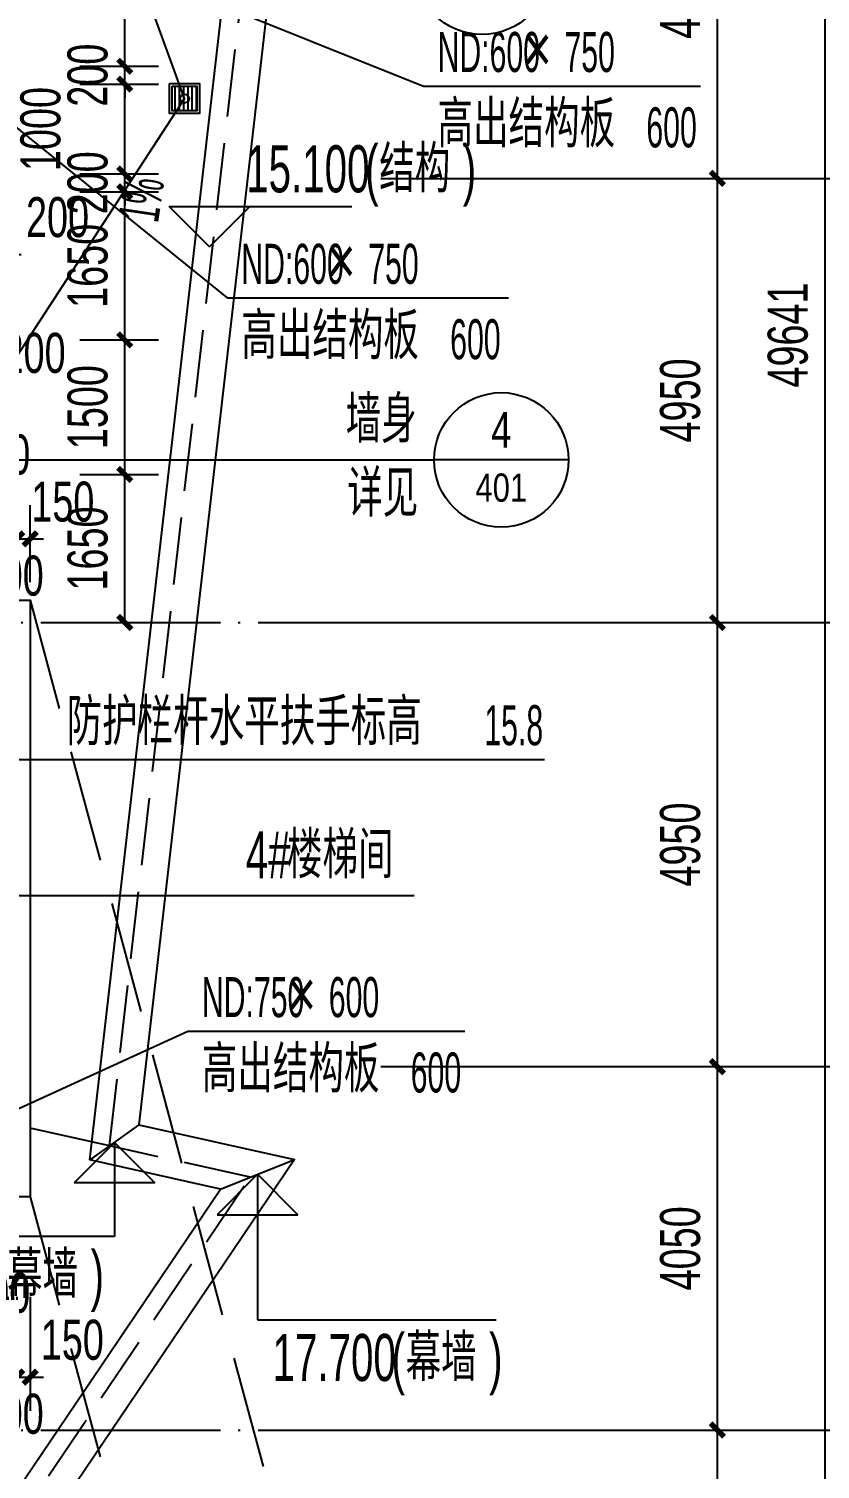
# Model space of a CAD drawing. Extents: x -409435 to 356702, y -107829 to 330904.
# Drawn here: x 116335 to 125156, y 274564 to 290617 of the extents above; entities that cross this region are included whole.
import ezdxf
from ezdxf.enums import TextEntityAlignment as Align
from ezdxf.xclip import XClip

# ---------------------------------------------------------------- set-up
doc = ezdxf.new("R2010")
doc.units = 0
doc.header["$LTSCALE"] = 1000
doc.header["$MEASUREMENT"] = 0
doc.header["$XCLIPFRAME"] = 0
doc.linetypes.add('104-14# 核心筒$0$DOTE', pattern=[2.42, 2, -0.2, 0.02, -0.2])
doc.linetypes.add('X-104 14#平面$0$DASH', pattern=[0.35, 0.25, -0.1])
for name, color, linetype in [('01-标注_尺寸', 124, 'Continuous'), ('01-标注_符号', 200, 'Continuous'), ('02-TEXT_标注', 130, 'Continuous'), ('104-14# 核心筒$0$01-标注_轴线坐标', 132, 'Continuous'), ('104-14# 核心筒$0$A_AXIS-轴线', 36, '104-14# 核心筒$0$DOTE'), ('X-104 14#平面$0$01-标注_标高', 200, 'Continuous'), ('X-104 14#平面$0$01-标注_符号', 200, 'Continuous'), ('X-104 14#平面$0$02-TEXT_标注', 130, 'Continuous'), ('X-104 14#平面$0$A-C_玻璃幕墙', 140, 'Continuous'), ('X-104 14#平面$0$A-O_分水线', 127, 'Continuous'), ('X-104 14#平面$0$A-O_屋面', 201, 'Continuous'), ('X-104 14#平面$0$A-TECH_结构', 21, 'Continuous')]:
    doc.layers.add(name, color=color, linetype=linetype)
doc.styles.add('104-14# 核心筒$0$_TCH_DIM_T3', font='ros.shx', dxfattribs={"width": 0.705882, "bigfont": 'jd.shx'})
doc.styles.add('_TCH_DIM', font='ros.shx', dxfattribs={"width": 0.8, "height": 2, "bigfont": 'jd.shx'})
doc.styles.add('_TCH_DIM_T3', font='ros.shx', dxfattribs={"width": 0.705882, "bigfont": 'jd.shx'})
doc.styles.add('_TCH_LABEL', font='ros.shx', dxfattribs={"width": 0.8, "bigfont": 'jd.shx'})
doc.styles.add('X-104 14#平面$0$_TCH_DIM', font='ros.shx', dxfattribs={"width": 0.8, "bigfont": 'jd.shx'})
doc.dimstyles.new('104-14# 核心筒$0$_TCH_ARCH&&150', dxfattribs={"dimtxt": 446.25, "dimasz": 150, "dimexe": 375, "dimexo": 450, "dimgap": 189.375, "dimtad": 1, "dimdec": 0, "dimzin": 0, "dimdsep": 46, "dimtxsty": '104-14# 核心筒$0$_TCH_DIM_T3', "dimblk": '104-14# 核心筒$0$_ArchTick', "dimcen": 0.09, "dimclrt": 7, "dimazin": 2, "dimtfac": 1, "dimtdec": 0, "dimtix": 1, "dimtmove": 2, "dimatfit": 3, "dimfxl": 0, "dimtolj": 1, "dimtzin": 0, "dimarcsym": 0})
doc.dimstyles.new('_TCH_ARCH&&150', dxfattribs={"dimtxt": 446.25, "dimasz": 150, "dimexe": 375, "dimexo": 450, "dimgap": 189.375, "dimtad": 1, "dimdec": 0, "dimzin": 0, "dimdsep": 46, "dimtxsty": '_TCH_DIM_T3', "dimblk": 'ARCHTICK', "dimcen": 0.09, "dimclrt": 7, "dimazin": 2, "dimtfac": 1, "dimtdec": 0, "dimtix": 1, "dimtmove": 2, "dimatfit": 3, "dimfxl": 0, "dimtolj": 1, "dimtzin": 0, "dimarcsym": 0})

# ---------------------------------------------------------------- blocks, each defined once
blk = doc.blocks.new('104-14# 核心筒$0$_ArchTick')
at = {"color": 0, "linetype": 'ByBlock', "const_width": 0.4}
blk.add_lwpolyline([(-0.5, -0.5), (0.5, 0.5)], dxfattribs=at)
blk = doc.blocks.new('*D2860')
at = {"layer": '104-14# 核心筒$0$01-标注_轴线坐标', "color": 0, "lineweight": -2, "transparency": 16777216}
for p, q in [((120710, 275000), (124385, 275000)), ((124010, 267300), (124010, 275000)), ((120710, 267300), (124385, 267300))]:
    blk.add_line(p, q, dxfattribs=at)
at = {"layer": 'Defpoints', "color": 0, "transparency": 16777216}
for p in [(120260, 275000), (124010, 275000), (120260, 267300)]:
    blk.add_point(p, dxfattribs=at)
at = {"layer": '104-14# 核心筒$0$01-标注_轴线坐标', "color": 0, "lineweight": -2, "transparency": 16777216, "xscale": 150, "yscale": 150, "zscale": 150}
for p, rotation in [((124010, 275000), 90), ((124010, 267300), 270)]:
    blk.add_blockref('104-14# 核心筒$0$_ArchTick', p, dxfattribs=dict(at, rotation=rotation))
at = {"layer": '104-14# 核心筒$0$01-标注_轴线坐标', "color": 7, "transparency": 16777216, "insert": (123597, 271150), "char_height": 446.2, "attachment_point": 5, "rotation": 90, "style": '104-14# 核心筒$0$_TCH_DIM_T3'}
blk.add_mtext('\\A1;7700', dxfattribs=at)
blk = doc.blocks.new('*D2861')
at = {"layer": '104-14# 核心筒$0$01-标注_轴线坐标', "color": 0, "lineweight": -2, "transparency": 16777216}
for p, q in [((120710, 279050), (124385, 279050)), ((124010, 275000), (124010, 279050)), ((120710, 275000), (124385, 275000))]:
    blk.add_line(p, q, dxfattribs=at)
at = {"layer": 'Defpoints', "color": 0, "transparency": 16777216}
for p in [(120260, 279050), (124010, 279050), (120260, 275000)]:
    blk.add_point(p, dxfattribs=at)
at = {"layer": '104-14# 核心筒$0$01-标注_轴线坐标', "color": 0, "lineweight": -2, "transparency": 16777216, "xscale": 150, "yscale": 150, "zscale": 150}
for p, rotation in [((124010, 279050), 90), ((124010, 275000), 270)]:
    blk.add_blockref('104-14# 核心筒$0$_ArchTick', p, dxfattribs=dict(at, rotation=rotation))
at = {"layer": '104-14# 核心筒$0$01-标注_轴线坐标', "color": 7, "transparency": 16777216, "insert": (123597, 277025), "char_height": 446.2, "attachment_point": 5, "rotation": 90, "style": '104-14# 核心筒$0$_TCH_DIM_T3'}
blk.add_mtext('\\A1;4050', dxfattribs=at)
blk = doc.blocks.new('*D2862')
at = {"layer": '104-14# 核心筒$0$01-标注_轴线坐标', "color": 0, "lineweight": -2, "transparency": 16777216}
for p, q in [((120710, 284000), (124385, 284000)), ((124010, 279050), (124010, 284000)), ((120710, 279050), (124385, 279050))]:
    blk.add_line(p, q, dxfattribs=at)
at = {"layer": 'Defpoints', "color": 0, "transparency": 16777216}
for p in [(120260, 284000), (124010, 284000), (120260, 279050)]:
    blk.add_point(p, dxfattribs=at)
at = {"layer": '104-14# 核心筒$0$01-标注_轴线坐标', "color": 0, "lineweight": -2, "transparency": 16777216, "xscale": 150, "yscale": 150, "zscale": 150}
for p, rotation in [((124010, 284000), 90), ((124010, 279050), 270)]:
    blk.add_blockref('104-14# 核心筒$0$_ArchTick', p, dxfattribs=dict(at, rotation=rotation))
at = {"layer": '104-14# 核心筒$0$01-标注_轴线坐标', "color": 7, "transparency": 16777216, "insert": (123597, 281525), "char_height": 446.2, "attachment_point": 5, "rotation": 90, "style": '104-14# 核心筒$0$_TCH_DIM_T3'}
blk.add_mtext('\\A1;4950', dxfattribs=at)
blk = doc.blocks.new('*D2863')
at = {"layer": '104-14# 核心筒$0$01-标注_轴线坐标', "color": 0, "lineweight": -2, "transparency": 16777216}
for p, q in [((120710, 288950), (124385, 288950)), ((124010, 284000), (124010, 288950)), ((120710, 284000), (124385, 284000))]:
    blk.add_line(p, q, dxfattribs=at)
at = {"layer": 'Defpoints', "color": 0, "transparency": 16777216}
for p in [(120260, 288950), (124010, 288950), (120260, 284000)]:
    blk.add_point(p, dxfattribs=at)
at = {"layer": '104-14# 核心筒$0$01-标注_轴线坐标', "color": 0, "lineweight": -2, "transparency": 16777216, "xscale": 150, "yscale": 150, "zscale": 150}
for p, rotation in [((124010, 288950), 90), ((124010, 284000), 270)]:
    blk.add_blockref('104-14# 核心筒$0$_ArchTick', p, dxfattribs=dict(at, rotation=rotation))
at = {"layer": '104-14# 核心筒$0$01-标注_轴线坐标', "color": 7, "transparency": 16777216, "insert": (123597, 286475), "char_height": 446.2, "attachment_point": 5, "rotation": 90, "style": '104-14# 核心筒$0$_TCH_DIM_T3'}
blk.add_mtext('\\A1;4950', dxfattribs=at)
blk = doc.blocks.new('*D2864')
at = {"layer": '104-14# 核心筒$0$01-标注_轴线坐标', "color": 0, "lineweight": -2, "transparency": 16777216}
for p, q in [((120710, 293000), (124385, 293000)), ((124010, 288950), (124010, 293000)), ((120710, 288950), (124385, 288950))]:
    blk.add_line(p, q, dxfattribs=at)
at = {"layer": 'Defpoints', "color": 0, "transparency": 16777216}
for p in [(120260, 293000), (124010, 293000), (120260, 288950)]:
    blk.add_point(p, dxfattribs=at)
at = {"layer": '104-14# 核心筒$0$01-标注_轴线坐标', "color": 0, "lineweight": -2, "transparency": 16777216, "xscale": 150, "yscale": 150, "zscale": 150}
for p, rotation in [((124010, 293000), 90), ((124010, 288950), 270)]:
    blk.add_blockref('104-14# 核心筒$0$_ArchTick', p, dxfattribs=dict(at, rotation=rotation))
at = {"layer": '104-14# 核心筒$0$01-标注_轴线坐标', "color": 7, "transparency": 16777216, "insert": (123597, 290975), "char_height": 446.2, "attachment_point": 5, "rotation": 90, "style": '104-14# 核心筒$0$_TCH_DIM_T3'}
blk.add_mtext('\\A1;4050', dxfattribs=at)
blk = doc.blocks.new('*D2879')
at = {"layer": '104-14# 核心筒$0$01-标注_轴线坐标', "color": 0, "lineweight": -2, "transparency": 16777216}
for p, q in [((120710, 312025), (125585, 312025)), ((125210, 262384), (125210, 312025)), ((120710, 262384), (125585, 262384))]:
    blk.add_line(p, q, dxfattribs=at)
at = {"layer": 'Defpoints', "color": 0, "transparency": 16777216}
for p in [(120260, 312025), (125210, 312025), (120260, 262384)]:
    blk.add_point(p, dxfattribs=at)
at = {"layer": '104-14# 核心筒$0$01-标注_轴线坐标', "color": 0, "lineweight": -2, "transparency": 16777216, "xscale": 150, "yscale": 150, "zscale": 150}
for p, rotation in [((125210, 312025), 90), ((125210, 262384), 270)]:
    blk.add_blockref('104-14# 核心筒$0$_ArchTick', p, dxfattribs=dict(at, rotation=rotation))
at = {"layer": '104-14# 核心筒$0$01-标注_轴线坐标', "color": 7, "transparency": 16777216, "insert": (124797, 287204), "char_height": 446.2, "attachment_point": 5, "rotation": 90, "style": '104-14# 核心筒$0$_TCH_DIM_T3'}
blk.add_mtext('\\A1;49641', dxfattribs=at)
blk = doc.blocks.new('X-104 14#平面$0$0000')
for points in [[(76671, 20811), (74572, 26572)], [(76671, 20811), (74500, 17483)]]:
    blk.add_lwpolyline(points)
blk = doc.blocks.new('X-104 14#平面$0$jtkjuyriuy')
h = blk.add_hatch()
h.set_pattern_fill('ANSI31', color=8, scale=30, angle=45)
h.set_pattern_definition([(90, (0, 0), (-47.625, 1e-14), [])])
h.paths.add_polyline_path([(-138, 138), (138, 138), (138, -138), (-138, -138)])
for points in [[(-168, 168), (168, 168), (168, -168), (-168, -168)], [(-138, 138), (138, 138), (138, -138), (-138, -138)]]:
    blk.add_lwpolyline(points, close=True)
blk = doc.blocks.new('X-104 14#平面$0$ddddllll')
at = {"layer": 'X-104 14#平面$0$A-O_分水线'}
blk.add_blockref('X-104 14#平面$0$jtkjuyriuy', (93771, 20511), dxfattribs=at)
blk = doc.blocks.new('X-104 14#平面$0$000003333')
blk.add_circle((118071, 289840), 50)
blk = doc.blocks.new('_ArchTick')
at = {"color": 0, "linetype": 'ByBlock', "const_width": 0.4}
blk.add_lwpolyline([(-0.5, -0.5), (0.5, 0.5)], dxfattribs=at)
blk = doc.blocks.new('*D869')
at = {"layer": '01-标注_尺寸', "color": 0, "lineweight": -2, "transparency": 16777216}
for p, q in [((116200, 284450), (116200, 285307.235753)), ((116350, 284450), (116350, 285307.235753)), ((116200, 284932.235753), (116050, 284932.235753)), ((116200, 284932.235753), (116350, 284932.235753)), ((116350, 284932.235753), (116500, 284932.235753))]:
    blk.add_line(p, q, dxfattribs=at)
at = {"layer": 'Defpoints', "color": 0, "transparency": 16777216}
for p in [(116350, 284932.235753), (116200, 284000), (116350, 284000)]:
    blk.add_point(p, dxfattribs=at)
at = {"layer": '01-标注_尺寸', "color": 0, "lineweight": -2, "transparency": 16777216, "xscale": 150, "yscale": 150, "zscale": 150}
blk.add_blockref('_ArchTick', (116200, 284932.235753), dxfattribs=at)
at = {"layer": '01-标注_尺寸', "color": 0, "lineweight": -2, "transparency": 16777216, "xscale": 150, "yscale": 150, "zscale": 150, "rotation": 180}
blk.add_blockref('_ArchTick', (116350, 284932.235753), dxfattribs=at)
at = {"layer": '01-标注_尺寸', "color": 7, "transparency": 16777216, "insert": (116714.2, 285344.735753), "char_height": 446.25, "attachment_point": 5, "style": '_TCH_DIM_T3'}
blk.add_mtext('\\A1;150', dxfattribs=at)
blk = doc.blocks.new('*D870')
at = {"layer": '01-标注_尺寸', "color": 0, "lineweight": -2, "transparency": 16777216}
for p, q in [((116100, 284450), (116100, 285307.235753)), ((116200, 284450), (116200, 285307.235753)), ((116100, 284932.235753), (115950, 284932.235753)), ((116100, 284932.235753), (116200, 284932.235753)), ((116200, 284932.235753), (116350, 284932.235753))]:
    blk.add_line(p, q, dxfattribs=at)
at = {"layer": 'Defpoints', "color": 0, "transparency": 16777216}
for p in [(116200, 284932.235753), (116100, 284000), (116200, 284000)]:
    blk.add_point(p, dxfattribs=at)
at = {"layer": '01-标注_尺寸', "color": 0, "lineweight": -2, "transparency": 16777216, "xscale": 150, "yscale": 150, "zscale": 150}
blk.add_blockref('_ArchTick', (116100, 284932.235753), dxfattribs=at)
at = {"layer": '01-标注_尺寸', "color": 0, "lineweight": -2, "transparency": 16777216, "xscale": 150, "yscale": 150, "zscale": 150, "rotation": 180}
blk.add_blockref('_ArchTick', (116200, 284932.235753), dxfattribs=at)
at = {"layer": '01-标注_尺寸', "color": 7, "transparency": 16777216, "insert": (116150, 284519.735753), "char_height": 446.25, "attachment_point": 5, "style": '_TCH_DIM_T3'}
blk.add_mtext('\\A1;100', dxfattribs=at)
blk = doc.blocks.new('*D871')
at = {"layer": '01-标注_尺寸', "color": 0, "lineweight": -2, "transparency": 16777216}
for p, q in [((115900, 284450), (115900, 285307.235753)), ((116100, 284450), (116100, 285307.235753)), ((115900, 284932.235753), (115750, 284932.235753)), ((115900, 284932.235753), (116100, 284932.235753)), ((116100, 284932.235753), (116250, 284932.235753))]:
    blk.add_line(p, q, dxfattribs=at)
at = {"layer": 'Defpoints', "color": 0, "transparency": 16777216}
for p in [(116100, 284932.235753), (115900, 284000), (116100, 284000)]:
    blk.add_point(p, dxfattribs=at)
at = {"layer": '01-标注_尺寸', "color": 0, "lineweight": -2, "transparency": 16777216, "xscale": 150, "yscale": 150, "zscale": 150}
blk.add_blockref('_ArchTick', (115900, 284932.235753), dxfattribs=at)
at = {"layer": '01-标注_尺寸', "color": 0, "lineweight": -2, "transparency": 16777216, "xscale": 150, "yscale": 150, "zscale": 150, "rotation": 180}
blk.add_blockref('_ArchTick', (116100, 284932.235753), dxfattribs=at)
at = {"layer": '01-标注_尺寸', "color": 7, "transparency": 16777216, "insert": (116000, 285869.735753), "char_height": 446.25, "attachment_point": 5, "style": '_TCH_DIM_T3'}
blk.add_mtext('\\A1;200', dxfattribs=at)
blk = doc.blocks.new('*D898')
at = {"layer": '01-标注_尺寸', "color": 0, "lineweight": -2, "transparency": 16777216}
for p, q in [((115800, 276483), (115800, 275215)), ((115900, 276483), (115900, 275215)), ((115800, 275590), (115650, 275590)), ((115800, 275590), (115900, 275590)), ((115900, 275590), (116050, 275590))]:
    blk.add_line(p, q, dxfattribs=at)
at = {"layer": 'Defpoints', "color": 0, "transparency": 16777216}
for p in [(115800, 276933), (115900, 276933), (115900, 275590)]:
    blk.add_point(p, dxfattribs=at)
at = {"layer": '01-标注_尺寸', "color": 0, "lineweight": -2, "transparency": 16777216, "xscale": 150, "yscale": 150, "zscale": 150}
blk.add_blockref('_ArchTick', (115800, 275590), dxfattribs=at)
at = {"layer": '01-标注_尺寸', "color": 0, "lineweight": -2, "transparency": 16777216, "xscale": 150, "yscale": 150, "zscale": 150, "rotation": 180}
blk.add_blockref('_ArchTick', (115900, 275590), dxfattribs=at)
at = {"layer": '01-标注_尺寸', "color": 7, "transparency": 16777216, "insert": (115850, 276003), "char_height": 446.2, "attachment_point": 5, "style": '_TCH_DIM_T3'}
blk.add_mtext('\\A1;100', dxfattribs=at)
blk = doc.blocks.new('*D899')
at = {"layer": '01-标注_尺寸', "color": 0, "lineweight": -2, "transparency": 16777216}
for p, q in [((115900, 276483), (115900, 275215)), ((116100, 276483), (116100, 275215)), ((115900, 275590), (115750, 275590)), ((115900, 275590), (116100, 275590)), ((116100, 275590), (116250, 275590))]:
    blk.add_line(p, q, dxfattribs=at)
at = {"layer": 'Defpoints', "color": 0, "transparency": 16777216}
for p in [(115900, 276933), (116100, 276933), (116100, 275590)]:
    blk.add_point(p, dxfattribs=at)
at = {"layer": '01-标注_尺寸', "color": 0, "lineweight": -2, "transparency": 16777216, "xscale": 150, "yscale": 150, "zscale": 150}
blk.add_blockref('_ArchTick', (115900, 275590), dxfattribs=at)
at = {"layer": '01-标注_尺寸', "color": 0, "lineweight": -2, "transparency": 16777216, "xscale": 150, "yscale": 150, "zscale": 150, "rotation": 180}
blk.add_blockref('_ArchTick', (116100, 275590), dxfattribs=at)
at = {"layer": '01-标注_尺寸', "color": 7, "transparency": 16777216, "insert": (116000, 276528), "char_height": 446.2, "attachment_point": 5, "style": '_TCH_DIM_T3'}
blk.add_mtext('\\A1;200', dxfattribs=at)
blk = doc.blocks.new('*D900')
at = {"layer": '01-标注_尺寸', "color": 0, "lineweight": -2, "transparency": 16777216}
for p, q in [((116100, 276483), (116100, 275215)), ((116200, 276483), (116200, 275215)), ((116100, 275590), (115950, 275590)), ((116100, 275590), (116200, 275590)), ((116200, 275590), (116350, 275590))]:
    blk.add_line(p, q, dxfattribs=at)
at = {"layer": 'Defpoints', "color": 0, "transparency": 16777216}
for p in [(116100, 276933), (116200, 276933), (116200, 275590)]:
    blk.add_point(p, dxfattribs=at)
at = {"layer": '01-标注_尺寸', "color": 0, "lineweight": -2, "transparency": 16777216, "xscale": 150, "yscale": 150, "zscale": 150}
blk.add_blockref('_ArchTick', (116100, 275590), dxfattribs=at)
at = {"layer": '01-标注_尺寸', "color": 0, "lineweight": -2, "transparency": 16777216, "xscale": 150, "yscale": 150, "zscale": 150, "rotation": 180}
blk.add_blockref('_ArchTick', (116200, 275590), dxfattribs=at)
at = {"layer": '01-标注_尺寸', "color": 7, "transparency": 16777216, "insert": (116150, 275178), "char_height": 446.2, "attachment_point": 5, "style": '_TCH_DIM_T3'}
blk.add_mtext('\\A1;100', dxfattribs=at)
blk = doc.blocks.new('*D901')
at = {"layer": '01-标注_尺寸', "color": 0, "lineweight": -2, "transparency": 16777216}
for p, q in [((116200, 276483), (116200, 275215)), ((116350, 276483), (116350, 275215)), ((116200, 275590), (116050, 275590)), ((116200, 275590), (116350, 275590)), ((116350, 275590), (116500, 275590))]:
    blk.add_line(p, q, dxfattribs=at)
at = {"layer": 'Defpoints', "color": 0, "transparency": 16777216}
for p in [(116200, 276933), (116350, 276933), (116350, 275590)]:
    blk.add_point(p, dxfattribs=at)
at = {"layer": '01-标注_尺寸', "color": 0, "lineweight": -2, "transparency": 16777216, "xscale": 150, "yscale": 150, "zscale": 150}
blk.add_blockref('_ArchTick', (116200, 275590), dxfattribs=at)
at = {"layer": '01-标注_尺寸', "color": 0, "lineweight": -2, "transparency": 16777216, "xscale": 150, "yscale": 150, "zscale": 150, "rotation": 180}
blk.add_blockref('_ArchTick', (116350, 275590), dxfattribs=at)
at = {"layer": '01-标注_尺寸', "color": 7, "transparency": 16777216, "insert": (116820, 276003), "char_height": 446.2, "attachment_point": 5, "style": '_TCH_DIM_T3'}
blk.add_mtext('\\A1;150', dxfattribs=at)
blk = doc.blocks.new('*D949')
at = {"layer": '01-标注_尺寸', "color": 0, "lineweight": -2, "transparency": 16777216}
for p, q in [((115900, 288575), (115900, 287727)), ((116100, 288575), (116100, 287727)), ((115900, 288102), (115750, 288102)), ((115900, 288102), (116100, 288102)), ((116100, 288102), (116250, 288102))]:
    blk.add_line(p, q, dxfattribs=at)
at = {"layer": 'Defpoints', "color": 0, "transparency": 16777216}
for p in [(115900, 289025), (116100, 289025), (116100, 288102)]:
    blk.add_point(p, dxfattribs=at)
at = {"layer": '01-标注_尺寸', "color": 0, "lineweight": -2, "transparency": 16777216, "xscale": 150, "yscale": 150, "zscale": 150}
blk.add_blockref('_ArchTick', (115900, 288102), dxfattribs=at)
at = {"layer": '01-标注_尺寸', "color": 0, "lineweight": -2, "transparency": 16777216, "xscale": 150, "yscale": 150, "zscale": 150, "rotation": 180}
blk.add_blockref('_ArchTick', (116100, 288102), dxfattribs=at)
at = {"layer": '01-标注_尺寸', "color": 7, "transparency": 16777216, "insert": (116655, 288515), "char_height": 446.2, "attachment_point": 5, "style": '_TCH_DIM_T3'}
blk.add_mtext('\\A1;200', dxfattribs=at)
blk = doc.blocks.new('*D2065')
at = {"layer": '01-标注_尺寸', "color": 0, "lineweight": -2, "transparency": 16777216}
for p, q in [((116903, 285650), (117779, 285650)), ((117404, 284000), (117404, 285650)), ((116903, 284000), (117779, 284000))]:
    blk.add_line(p, q, dxfattribs=at)
at = {"layer": 'Defpoints', "color": 0, "transparency": 16777216}
for p in [(116453, 285650), (117404, 285650), (116453, 284000)]:
    blk.add_point(p, dxfattribs=at)
at = {"layer": '01-标注_尺寸', "color": 0, "lineweight": -2, "transparency": 16777216, "xscale": 150, "yscale": 150, "zscale": 150}
for p, rotation in [((117404, 285650), 90), ((117404, 284000), 270)]:
    blk.add_blockref('_ArchTick', p, dxfattribs=dict(at, rotation=rotation))
at = {"layer": '01-标注_尺寸', "color": 7, "transparency": 16777216, "insert": (116992, 284825), "char_height": 446.2, "attachment_point": 5, "rotation": 90, "style": '_TCH_DIM_T3'}
blk.add_mtext('\\A1;1650', dxfattribs=at)
blk = doc.blocks.new('*D2066')
at = {"layer": '01-标注_尺寸', "color": 0, "lineweight": -2, "transparency": 16777216}
for p, q in [((116903, 287150), (117779, 287150)), ((117404, 285650), (117404, 287150)), ((116903, 285650), (117779, 285650))]:
    blk.add_line(p, q, dxfattribs=at)
at = {"layer": 'Defpoints', "color": 0, "transparency": 16777216}
for p in [(116453, 287150), (117404, 287150), (116453, 285650)]:
    blk.add_point(p, dxfattribs=at)
at = {"layer": '01-标注_尺寸', "color": 0, "lineweight": -2, "transparency": 16777216, "xscale": 150, "yscale": 150, "zscale": 150}
for p, rotation in [((117404, 287150), 90), ((117404, 285650), 270)]:
    blk.add_blockref('_ArchTick', p, dxfattribs=dict(at, rotation=rotation))
at = {"layer": '01-标注_尺寸', "color": 7, "transparency": 16777216, "insert": (116992, 286400), "char_height": 446.2, "attachment_point": 5, "rotation": 90, "style": '_TCH_DIM_T3'}
blk.add_mtext('\\A1;1500', dxfattribs=at)
blk = doc.blocks.new('*D2067')
at = {"layer": '01-标注_尺寸', "color": 0, "lineweight": -2, "transparency": 16777216}
for p, q in [((116903, 288800), (117779, 288800)), ((117404, 287150), (117404, 288800)), ((116903, 287150), (117779, 287150))]:
    blk.add_line(p, q, dxfattribs=at)
at = {"layer": 'Defpoints', "color": 0, "transparency": 16777216}
for p in [(116453, 288800), (117404, 288800), (116453, 287150)]:
    blk.add_point(p, dxfattribs=at)
at = {"layer": '01-标注_尺寸', "color": 0, "lineweight": -2, "transparency": 16777216, "xscale": 150, "yscale": 150, "zscale": 150}
for p, rotation in [((117404, 288800), 90), ((117404, 287150), 270)]:
    blk.add_blockref('_ArchTick', p, dxfattribs=dict(at, rotation=rotation))
at = {"layer": '01-标注_尺寸', "color": 7, "transparency": 16777216, "insert": (116992, 287975), "char_height": 446.2, "attachment_point": 5, "rotation": 90, "style": '_TCH_DIM_T3'}
blk.add_mtext('\\A1;1650', dxfattribs=at)
blk = doc.blocks.new('*D2068')
at = {"layer": '01-标注_尺寸', "color": 0, "lineweight": -2, "transparency": 16777216}
for p, q in [((117404, 289000), (117404, 289150)), ((116903, 289000), (117779, 289000)), ((117404, 288800), (117404, 289000)), ((116903, 288800), (117779, 288800)), ((117404, 288800), (117404, 288650))]:
    blk.add_line(p, q, dxfattribs=at)
at = {"layer": 'Defpoints', "color": 0, "transparency": 16777216}
for p in [(116453, 289000), (117404, 289000), (116453, 288800)]:
    blk.add_point(p, dxfattribs=at)
at = {"layer": '01-标注_尺寸', "color": 0, "lineweight": -2, "transparency": 16777216, "xscale": 150, "yscale": 150, "zscale": 150}
for p, rotation in [((117404, 289000), 270), ((117404, 288800), 90)]:
    blk.add_blockref('_ArchTick', p, dxfattribs=dict(at, rotation=rotation))
at = {"layer": '01-标注_尺寸', "color": 7, "transparency": 16777216, "insert": (116992, 288900), "char_height": 446.2, "attachment_point": 5, "rotation": 90, "style": '_TCH_DIM_T3'}
blk.add_mtext('\\A1;200', dxfattribs=at)
blk = doc.blocks.new('*D2069')
at = {"layer": '01-标注_尺寸', "color": 0, "lineweight": -2, "transparency": 16777216}
for p, q in [((116903, 290000), (117779, 290000)), ((117404, 289000), (117404, 290000)), ((116903, 289000), (117779, 289000))]:
    blk.add_line(p, q, dxfattribs=at)
at = {"layer": 'Defpoints', "color": 0, "transparency": 16777216}
for p in [(116453, 290000), (117404, 290000), (116453, 289000)]:
    blk.add_point(p, dxfattribs=at)
at = {"layer": '01-标注_尺寸', "color": 0, "lineweight": -2, "transparency": 16777216, "xscale": 150, "yscale": 150, "zscale": 150}
for p, rotation in [((117404, 290000), 90), ((117404, 289000), 270)]:
    blk.add_blockref('_ArchTick', p, dxfattribs=dict(at, rotation=rotation))
at = {"layer": '01-标注_尺寸', "color": 7, "transparency": 16777216, "insert": (116467, 289500), "char_height": 446.2, "attachment_point": 5, "rotation": 90, "style": '_TCH_DIM_T3'}
blk.add_mtext('\\A1;1000', dxfattribs=at)
blk = doc.blocks.new('*D2070')
at = {"layer": '01-标注_尺寸', "color": 0, "lineweight": -2, "transparency": 16777216}
for p, q in [((117404, 290200), (117404, 290350)), ((116903, 290200), (117779, 290200)), ((117404, 290000), (117404, 290200)), ((116903, 290000), (117779, 290000)), ((117404, 290000), (117404, 289850))]:
    blk.add_line(p, q, dxfattribs=at)
at = {"layer": 'Defpoints', "color": 0, "transparency": 16777216}
for p in [(116453, 290200), (117404, 290200), (116453, 290000)]:
    blk.add_point(p, dxfattribs=at)
at = {"layer": '01-标注_尺寸', "color": 0, "lineweight": -2, "transparency": 16777216, "xscale": 150, "yscale": 150, "zscale": 150}
for p, rotation in [((117404, 290200), 270), ((117404, 290000), 90)]:
    blk.add_blockref('_ArchTick', p, dxfattribs=dict(at, rotation=rotation))
at = {"layer": '01-标注_尺寸', "color": 7, "transparency": 16777216, "insert": (116992, 290100), "char_height": 446.2, "attachment_point": 5, "rotation": 90, "style": '_TCH_DIM_T3'}
blk.add_mtext('\\A1;200', dxfattribs=at)
blk = doc.blocks.new('*D2071')
at = {"layer": '01-标注_尺寸', "color": 0, "lineweight": -2, "transparency": 16777216}
for p, q in [((116903, 293000), (117779, 293000)), ((117404, 290200), (117404, 293000)), ((116903, 290200), (117779, 290200))]:
    blk.add_line(p, q, dxfattribs=at)
at = {"layer": 'Defpoints', "color": 0, "transparency": 16777216}
for p in [(116453, 293000), (117404, 293000), (116453, 290200)]:
    blk.add_point(p, dxfattribs=at)
at = {"layer": '01-标注_尺寸', "color": 0, "lineweight": -2, "transparency": 16777216, "xscale": 150, "yscale": 150, "zscale": 150}
for p, rotation in [((117404, 293000), 90), ((117404, 290200), 270)]:
    blk.add_blockref('_ArchTick', p, dxfattribs=dict(at, rotation=rotation))
at = {"layer": '01-标注_尺寸', "color": 7, "transparency": 16777216, "insert": (116992, 291600), "char_height": 446.2, "attachment_point": 5, "rotation": 90, "style": '_TCH_DIM_T3'}
blk.add_mtext('\\A1;2800', dxfattribs=at)
blk = doc.blocks.new('*D2377')
at = {"layer": '01-标注_尺寸', "color": 0, "lineweight": -2, "transparency": 16777216}
for p, q in [((115700, 287057), (115700, 286214)), ((115900, 287057), (115900, 286214)), ((115700, 286589), (115550, 286589)), ((115700, 286589), (115900, 286589)), ((115900, 286589), (116050, 286589))]:
    blk.add_line(p, q, dxfattribs=at)
at = {"layer": 'Defpoints', "color": 0, "transparency": 16777216}
for p in [(115700, 287507), (115900, 287507), (115900, 286589)]:
    blk.add_point(p, dxfattribs=at)
at = {"layer": '01-标注_尺寸', "color": 0, "lineweight": -2, "transparency": 16777216, "xscale": 150, "yscale": 150, "zscale": 150}
blk.add_blockref('_ArchTick', (115700, 286589), dxfattribs=at)
at = {"layer": '01-标注_尺寸', "color": 0, "lineweight": -2, "transparency": 16777216, "xscale": 150, "yscale": 150, "zscale": 150, "rotation": 180}
blk.add_blockref('_ArchTick', (115900, 286589), dxfattribs=at)
at = {"layer": '01-标注_尺寸', "color": 7, "transparency": 16777216, "insert": (116394, 287002), "char_height": 446.2, "attachment_point": 5, "style": '_TCH_DIM_T3'}
blk.add_mtext('\\A1;200', dxfattribs=at)
blk = doc.blocks.new('104-14# 核心筒')
at = {"layer": '104-14# 核心筒$0$01-标注_轴线坐标'}
for p, q in [((120259.9, 288950), (126259.9, 288950)), ((120259.9, 284000), (126259.9, 284000)), ((120259.9, 279050), (126259.9, 279050)), ((120259.9, 275000), (126259.9, 275000))]:
    blk.add_line(p, q, dxfattribs=at)
at = {"layer": '104-14# 核心筒$0$A_AXIS-轴线'}
for p, q in [((-9370.1, 284000), (120259.9, 284000)), ((-9370.1, 275000), (120259.9, 275000))]:
    blk.add_line(p, q, dxfattribs=at)
at = {"layer": '104-14# 核心筒$0$01-标注_轴线坐标'}
for p1, p2, distance, picture, middle in [((120259.9, 262383.6), (120259.9, 312025), -4950, '*D2879', (124797.4, 287204.3)), ((120259.9, 288950), (120259.9, 293000), -3750, '*D2864', (123597.4, 290975)), ((120259.9, 284000), (120259.9, 288950), -3750, '*D2863', (123597.4, 286475)), ((120259.9, 279050), (120259.9, 284000), -3750, '*D2862', (123597.4, 281525)), ((120259.9, 275000), (120259.9, 279050), -3750, '*D2861', (123597.4, 277025)), ((120259.9, 267300), (120259.9, 275000), -3750, '*D2860', (123597.4, 271150))]:
    dim = blk.add_aligned_dim(p1=p1, p2=p2, distance=distance, dimstyle='104-14# 核心筒$0$_TCH_ARCH&&150', dxfattribs=at)
    dim.commit()
    dim.dimension.update_dxf_attribs({"geometry": picture, "text_midpoint": middle})
blk = doc.blocks.new('X-104 14#平面')
at = {"layer": 'X-104 14#平面$0$01-标注_标高'}
for p, q in [((118349.5, 288186.4), (117899.5, 288636.4)), ((117899.5, 288636.4), (119934.3, 288636.4)), ((118349.5, 288186.4), (118799.5, 288636.4)), ((117288.9, 278205.4), (116838.9, 277755.4)), ((117288.9, 278205.4), (117738.9, 277755.4)), ((117288.9, 278205.4), (117288.9, 277155.4)), ((117738.9, 277755.4), (116838.9, 277755.4)), ((118884.5, 277850.2), (118434.5, 277400.2)), ((118884.5, 277850.2), (119334.5, 277400.2)), ((118884.5, 277850.2), (118884.5, 276228.4)), ((118434.5, 277400.2), (119334.5, 277400.2)), ((117288.9, 277155.4), (114629.4, 277155.4)), ((118884.5, 276228.4), (121544, 276228.4))]:
    blk.add_line(p, q, dxfattribs=at)
at = {"layer": 'X-104 14#平面$0$01-标注_符号'}
for p, q in [((115285.6, 280956.1), (118849.5, 280956.1)), ((118849.5, 280956.1), (120629.5, 280956.1))]:
    blk.add_line(p, q, dxfattribs=at)
at = {"layer": 'X-104 14#平面$0$02-TEXT_标注', "linetype": 'X-104 14#平面$0$DASH', "ltscale": 5}
for points in [[(116350, 284250), (125102.4, 251698.1)], [(116350, 277600), (125102.4, 245048.1)]]:
    blk.add_lwpolyline(points, dxfattribs=at)
at = {"layer": 'X-104 14#平面$0$A-C_玻璃幕墙'}
blk.add_lwpolyline([(109250, 284000), (109250, 284250), (116350, 284250), (116350, 277600), (111850, 277600), (111850, 277850)], dxfattribs=at)
at = {"layer": 'X-104 14#平面$0$A-O_分水线'}
blk.add_lwpolyline([(117234.1, 278166.3), (116350, 278363.1)], dxfattribs=at)
at = {"layer": 'X-104 14#平面$0$A-O_屋面'}
for points in [[(82349.8, 264577.4), (83499.8, 267565.9), (52926.6, 266284.7), (53491, 268939.8), (17309.3, 268308.2), (22065.4, 284894.6), (62738.3, 285920), (62307.5, 284891.2), (92265.6, 286255.1), (99426.9, 312025), (120741.8, 306094.6), (117562.9, 278400.5), (119297.3, 278014.5), (109062.3, 262867.9), (82417.6, 264753.6)], [(117562.9, 278400.5), (117014.8, 278010.2)], [(118471.8, 277685.9), (119297.3, 278014.5)]]:
    blk.add_lwpolyline(points, dxfattribs=at)
blk.add_lwpolyline([(83126.9, 265204.7), (108809.6, 263387.1), (118471.8, 277685.9), (117014.8, 278010.2), (120196.4, 305727.4), (99774.7, 311409.3), (92650.5, 285772.1), (61541.2, 284355.8), (61978.8, 285400.7), (22444.8, 284404), (17976.2, 268819.9), (54110.7, 269450.7), (53549.7, 266811.2), (84240.1, 268097.3)], close=True, dxfattribs=at)
at = {"layer": 'X-104 14#平面$0$A-TECH_结构', "linetype": 'X-104 14#平面$0$DASH', "ltscale": 3}
blk.add_lwpolyline([(82843.2, 265024.2), (82843.2, 265024.2), (108910.7, 263179.4), (118802, 277817.3), (117234.1, 278166.3), (120414.6, 305874.3), (99635.5, 311655.6), (92496.6, 285965.3), (61847.8, 284570), (62282.6, 285608.4), (22293, 284600.3), (17709.4, 268615.2), (53862.8, 269246.3), (53300.5, 266600.6), (83944, 267884.8), (82843.2, 265024.2), (82843.2, 265024.2)], dxfattribs=at)
ref = blk.add_blockref('104-14# 核心筒', (0, 0))
XClip(ref).set_block_clipping_path([(-38664.3623821461, -25500), (139216.5485069363, 330900)])
for name, p in [('X-104 14#平面$0$ddddllll', (24300, 269328.8)), ('X-104 14#平面$0$000003333', (0, 0))]:
    blk.add_blockref(name, p)
at = {"layer": 'X-104 14#平面$0$A-O_分水线'}
blk.add_blockref('X-104 14#平面$0$0000', (41400, 269028.8), dxfattribs=at)
at = {"layer": 'X-104 14#平面$0$02-TEXT_标注', "style": 'X-104 14#平面$0$_TCH_DIM'}
for s, height, width, p in [('15.100', 525, 0.64, (118758.1, 288793.9)), ('(', 525, 0.64, (120084.3, 288793.9)), ('结构', 520.93, 0.8, (120241.1, 288793.9)), (')', 525, 0.64, (121172.3, 288793.9)), ('4#', 525, 0.64, (118752.8, 281148.6)), ('楼梯间', 520.93, 0.8, (119212, 281148.6)), ('幕墙', 520.93, 0.8, (116092.1, 276472.9)), (')', 525, 0.64, (117023.3, 276472.9)), ('幕墙', 520.93, 0.8, (120534.8, 275545.9)), ('17.700', 525, 0.64, (119051.8, 275545.9)), ('(', 525, 0.64, (120378, 275545.9)), (')', 525, 0.64, (121466, 275545.9))]:
    blk.add_text(s, height=height, dxfattribs=dict(at, width=width)).set_placement(p)

msp = doc.modelspace()

# ---------------------------------------------------------------- linework, layer by layer
at = {"layer": '01-标注_符号'}
for p, q in [((113480.9, 292886.8), (120733.3, 289978.1)), ((115528, 290056), (118546.3, 287616.9)), ((120733.3, 289978.1), (123820.3, 289978.1)), ((118546.3, 287616.9), (121683, 287616.9)), ((114199.3, 285811.9), (119679.9, 285811.9)), ((119679.9, 285811.9), (120851.6, 285811.9)), ((122351.6, 285811.9), (120851.6, 285811.9)), ((109700, 282475), (119720.3, 282475)), ((119720.3, 282475), (122082, 282475)), ((114840, 277950), (118106.3, 279444.5)), ((118106.3, 279444.5), (121193.4, 279444.5))]:
    msp.add_line(p, q, dxfattribs=at)
for points in [[(118170.8, 291538.6, 0, 0, 0), (118179, 291011.9, 120, 0, 0), (118185.9, 290562, 0, 0, 0)], [(117875.1, 288048.7, 0, 0, 0), (117962.8, 288634.9, 120, 0, 0), (118029.3, 289080, 0, 0, 0)]]:
    msp.add_lwpolyline(points, format="xyseb", dxfattribs=at)
for centre in [(121387.6, 291302.1), (121601.6, 285811.9)]:
    msp.add_circle(centre, 750, dxfattribs=at)

# ---------------------------------------------------------------- block references
msp.add_blockref('X-104 14#平面', (0, 0))

# ---------------------------------------------------------------- texts
at = {"layer": '02-TEXT_标注', "style": '_TCH_DIM'}
for s, height, width, p in [('ND:600', 446.25, 0.564706, (120890.8, 290135.6)), ('750', 446.25, 0.564706, (122305.5, 290135.6)), ('×', 520.9, 0.8, (121840, 290135.6)), ('高出结构板', 520.93, 0.8, (120890.8, 289295.6)), ('600', 446.25, 0.564706, (123218.7, 289295.6)), ('ND:600', 446.25, 0.564706, (118703.8, 287774.4)), ('×', 520.9, 0.8, (119653, 287774.4)), ('750', 446.25, 0.564706, (120118.6, 287774.4)), ('高出结构板', 520.93, 0.8, (118703.8, 286934.4)), ('600', 446.25, 0.564706, (121031.7, 286934.4)), ('墙身', 520.93, 0.8, (119867.1, 286003.8)), ('详见', 520.93, 0.8, (119883.4, 285177.5)), ('防护栏杆水平扶手标高', 520.93, 0.8, (116756.3, 282632.5)), ('15.8', 446.25, 0.564706, (121412.1, 282632.5)), ('ND:750', 446.25, 0.564706, (118263.8, 279602)), ('×', 520.9, 0.8, (119213, 279602)), ('600', 446.25, 0.564706, (119678.6, 279602)), ('高出结构板', 520.93, 0.8, (118263.8, 278762)), ('600', 446.25, 0.564706, (120591.7, 278762))]:
    msp.add_text(s, height=height, dxfattribs=dict(at, width=width)).set_placement(p)
at = {"layer": '02-TEXT_标注', "style": '_TCH_DIM', "width": 0.564706}
msp.add_text('1%%%', height=446.25, rotation=81.49816, dxfattribs=at).set_placement((117774.7, 288442.2))
at = {"layer": '02-TEXT_标注', "style": '_TCH_LABEL', "width": 1.428571}
for s, height, p, p2 in [('4', 396, (121488.5, 285950), (121714.8, 285950)), ('401', 314.61, (121314, 285346), (121889.3, 285346))]:
    msp.add_text(s, height=height, dxfattribs=at).set_placement(p, p2, align=Align.FIT)

# ---------------------------------------------------------------- dimensions: what is measured, and where the dimension line sits
at = {"layer": '01-标注_尺寸'}
for p1, p2, distance, picture, middle in [((116452.7, 290200), (116452.7, 293000), -951.7, '*D2071', (116991.9, 291600)), ((116452.7, 290000), (116452.7, 290200), -951.7, '*D2070', (116991.9, 290100)), ((116452.7, 288800), (116452.7, 289000), -951.7, '*D2068', (116991.9, 288900)), ((116452.7, 287150), (116452.7, 288800), -951.7, '*D2067', (116991.9, 287975)), ((116452.7, 285650), (116452.7, 287150), -951.7, '*D2066', (116991.9, 286400)), ((116452.7, 284000), (116452.7, 285650), -951.7, '*D2065', (116991.9, 284825)), ((115800, 276933.4), (115900, 276933.4), -1343, '*D898', (115850, 276002.9))]:
    dim = msp.add_aligned_dim(p1=p1, p2=p2, distance=distance, dimstyle='_TCH_ARCH&&150', dxfattribs=at)
    dim.commit()
    dim.dimension.update_dxf_attribs({"geometry": picture, "text_midpoint": middle})
for base, p1, p2, angle, picture, middle in [((117404.4, 290000), (116452.7, 289000), (116452.7, 290000), 90, '*D2069', (116466.9, 289500)), ((116100, 288102.3), (115900, 289024.8), (116100, 289024.8), 0, '*D949', (116655, 288514.8)), ((115900, 286589.2), (115700, 287507.3), (115900, 287507.3), 0, '*D2377', (116393.9, 287001.7)), ((116100, 284932.2), (115900, 284000), (116100, 284000), 0, '*D871', (116000, 285869.7)), ((116350, 284932.2), (116200, 284000), (116350, 284000), 0, '*D869', (116714.2, 285344.7)), ((116200, 284932.2), (116100, 284000), (116200, 284000), 0, '*D870', (116150, 284519.7)), ((116100, 275590.4), (115900, 276933.4), (116100, 276933.4), 360, '*D899', (116000, 276527.9)), ((116200, 275590.4), (116100, 276933.4), (116200, 276933.4), 360, '*D900', (116150, 275177.9)), ((116350, 275590.4), (116200, 276933.4), (116350, 276933.4), 360, '*D901', (116819.8, 276002.9))]:
    dim = msp.add_linear_dim(base=base, p1=p1, p2=p2, angle=angle, dimstyle='_TCH_ARCH&&150', dxfattribs=at)
    dim.commit()
    dim.dimension.update_dxf_attribs({"geometry": picture, "text_midpoint": middle, "dimtype": 161})

doc.saveas('drawing.dxf')
